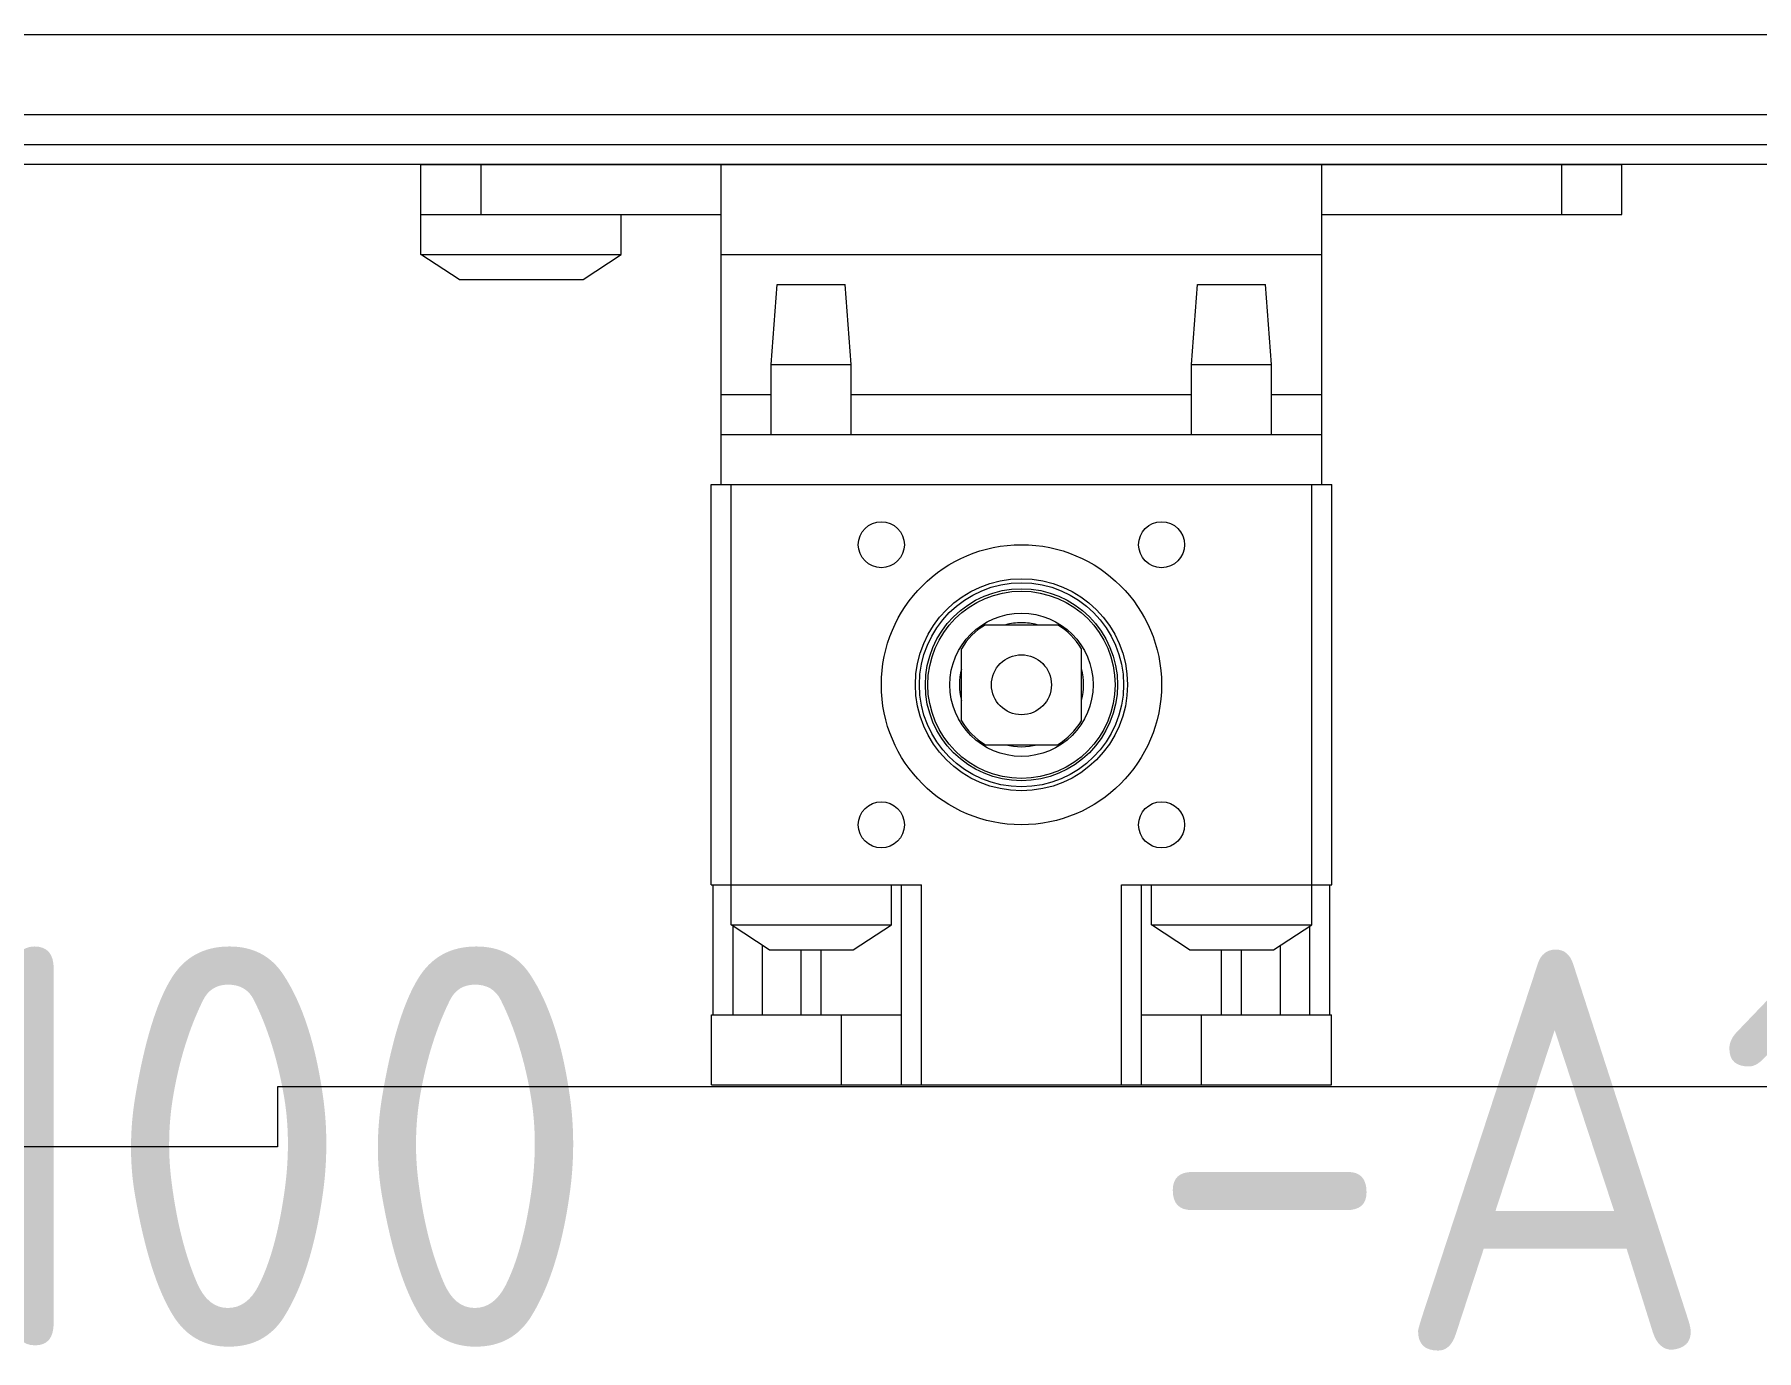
# Model space of a CAD drawing. Header units: millimetres. Extents: x 1359 to 3577, y 1336 to 3557.
# Drawn here: x 2544.9 to 2631, y 3341.4 to 3407.2 of the extents above; entities that cross this region are included whole.
import ezdxf
from ezdxf.enums import TextEntityAlignment as Align

# ---------------------------------------------------------------- set-up
doc = ezdxf.new("R2010")
doc.units = ezdxf.units.MM
doc.layers.add('000-PI-Oprema', color=30, linetype='Continuous', lineweight=5)
doc.layers.add('000-PI-ORMAR', color=2, linetype='Continuous')
doc.layers.add('002-PI-Kabelska kanalica', color=150, linetype='Continuous')
doc.styles.add('PI0', font='isocpeur.ttf', dxfattribs={"width": 0.9})

msp = doc.modelspace()

# ---------------------------------------------------------------- linework, layer by layer
at = {"layer": '000-PI-Oprema', "color": 0, "linetype": 'ByBlock', "lineweight": 0}
for p, q in [((2564.246, 3400.655), (2624.246, 3400.655)), ((2564.246, 3396.155), (2564.246, 3400.655)), ((2567.246, 3398.155), (2567.246, 3400.655)), ((2579.246, 3384.655), (2579.246, 3400.655)), ((2609.246, 3384.655), (2609.246, 3400.655)), ((2621.246, 3398.155), (2621.246, 3400.655)), ((2624.246, 3398.155), (2624.246, 3400.655)), ((2564.246, 3398.155), (2567.246, 3398.155)), ((2567.246, 3398.155), (2579.246, 3398.155)), ((2574.246, 3396.155), (2574.246, 3398.155)), ((2609.246, 3398.155), (2624.246, 3398.155)), ((2566.146, 3394.905), (2564.246, 3396.155)), ((2564.246, 3396.155), (2574.246, 3396.155)), ((2572.346, 3394.905), (2574.246, 3396.155)), ((2579.246, 3396.155), (2609.246, 3396.155)), ((2566.146, 3394.905), (2572.346, 3394.905)), ((2581.746, 3390.655), (2582.046, 3394.655)), ((2582.046, 3394.655), (2585.446, 3394.655)), ((2585.746, 3390.655), (2585.446, 3394.655)), ((2602.746, 3390.655), (2603.046, 3394.655)), ((2603.046, 3394.655), (2606.446, 3394.655)), ((2606.746, 3390.655), (2606.446, 3394.655)), ((2581.746, 3390.655), (2585.746, 3390.655)), ((2581.746, 3387.155), (2581.746, 3390.655)), ((2585.746, 3387.155), (2585.746, 3390.655)), ((2602.746, 3390.655), (2606.746, 3390.655)), ((2602.746, 3387.155), (2602.746, 3390.655)), ((2606.746, 3387.155), (2606.746, 3390.655)), ((2579.246, 3389.155), (2581.746, 3389.155)), ((2585.746, 3389.155), (2602.746, 3389.155)), ((2606.746, 3389.155), (2609.246, 3389.155)), ((2579.246, 3387.155), (2609.246, 3387.155)), ((2578.746, 3384.655), (2609.746, 3384.655)), ((2578.746, 3364.655), (2578.746, 3384.655)), ((2579.746, 3362.655), (2579.746, 3384.655)), ((2608.746, 3362.655), (2608.746, 3384.655)), ((2609.746, 3364.655), (2609.746, 3384.655)), ((2592.443, 3377.655), (2596.049, 3377.655)), ((2591.246, 3372.853), (2591.246, 3376.458)), ((2597.246, 3372.853), (2597.246, 3376.458)), ((2592.443, 3371.655), (2596.049, 3371.655)), ((2578.746, 3364.655), (2589.246, 3364.655)), ((2578.846, 3358.165), (2578.846, 3364.655)), ((2587.746, 3362.655), (2587.746, 3364.655)), ((2588.246, 3354.655), (2588.246, 3364.655)), ((2589.246, 3354.655), (2589.246, 3364.655)), ((2599.246, 3364.655), (2608.746, 3364.655)), ((2599.246, 3354.655), (2599.246, 3364.655)), ((2600.246, 3354.655), (2600.246, 3364.655)), ((2600.746, 3362.655), (2600.746, 3364.655)), ((2603.096, 3364.655), (2607.396, 3364.655)), ((2608.746, 3364.655), (2609.746, 3364.655)), ((2609.646, 3358.165), (2609.646, 3364.655)), ((2581.646, 3361.405), (2579.746, 3362.655)), ((2579.746, 3362.655), (2587.746, 3362.655)), ((2579.846, 3358.165), (2579.846, 3362.59)), ((2585.846, 3361.405), (2587.746, 3362.655)), ((2602.646, 3361.405), (2600.746, 3362.655)), ((2600.746, 3362.655), (2608.746, 3362.655)), ((2606.846, 3361.405), (2608.746, 3362.655)), ((2608.646, 3358.165), (2608.646, 3362.59)), ((2581.31, 3358.165), (2581.31, 3361.627)), ((2607.183, 3358.165), (2607.183, 3361.627)), ((2581.646, 3361.405), (2585.846, 3361.405)), ((2583.246, 3358.165), (2583.246, 3361.405)), ((2584.246, 3358.165), (2584.246, 3361.405)), ((2602.646, 3361.405), (2606.846, 3361.405)), ((2604.246, 3358.165), (2604.246, 3361.405)), ((2605.246, 3358.165), (2605.246, 3361.405)), ((2578.756, 3358.165), (2585.256, 3358.165)), ((2578.756, 3354.665), (2578.756, 3358.165)), ((2585.256, 3358.165), (2588.217, 3358.165)), ((2585.256, 3354.665), (2585.256, 3358.165)), ((2588.217, 3358.155), (2588.217, 3358.165)), ((2588.217, 3358.155), (2588.246, 3358.155)), ((2600.246, 3358.155), (2600.276, 3358.155)), ((2600.276, 3358.165), (2609.736, 3358.165)), ((2600.276, 3358.155), (2600.276, 3358.165)), ((2603.236, 3354.665), (2603.236, 3358.165)), ((2609.736, 3354.665), (2609.736, 3358.165)), ((2578.756, 3354.665), (2585.256, 3354.665)), ((2578.846, 3354.655), (2578.846, 3354.665)), ((2578.846, 3354.655), (2588.246, 3354.655)), ((2585.256, 3354.665), (2588.246, 3354.665)), ((2588.246, 3354.655), (2589.246, 3354.655)), ((2589.246, 3354.655), (2599.246, 3354.655)), ((2599.246, 3354.655), (2600.246, 3354.655)), ((2600.246, 3354.665), (2609.736, 3354.665)), ((2600.246, 3354.655), (2609.646, 3354.655)), ((2609.646, 3354.655), (2609.646, 3354.665))]:
    msp.add_line(p, q, dxfattribs=at)
for centre, radius in [((2587.246, 3381.655), 1.15), ((2601.246, 3381.655), 1.15), ((2594.246, 3374.655), 7), ((2594.246, 3374.655), 5.3), ((2594.246, 3374.655), 5.1), ((2594.246, 3374.655), 4.8), ((2594.246, 3374.655), 4.679), ((2594.246, 3374.655), 3.58), ((2594.246, 3374.655), 1.5), ((2587.246, 3367.655), 1.15), ((2601.246, 3367.655), 1.15)]:
    msp.add_circle(centre, radius, dxfattribs=at)
for radius, start, end in [(3.5, 121.00272, 148.99728), (3.1, 90, 104.6226), (3.1, 75.3774, 90), (3.5, 31.00272, 58.99728), (3.1, 165.37715, 194.62285), (3.1, 345.37741, 14.62259), (3.5, 211.00272, 238.99728), (3.5, 301.00272, 328.99728), (3.1, 255.37716, 284.62284)]:
    msp.add_arc((2594.246, 3374.655), radius, start, end, dxfattribs=at)
at = {"layer": '000-PI-ORMAR', "color": 0, "linetype": 'ByBlock', "lineweight": 0}
for p, q in [((2557.071, 3354.556), (2557.071, 3351.556)), ((3368.071, 3354.556), (2557.071, 3354.556)), ((2557.071, 3351.556), (2513.071, 3351.556))]:
    msp.add_line(p, q, dxfattribs=at)
at = {"layer": '002-PI-Kabelska kanalica', "color": 0, "linetype": 'ByBlock', "lineweight": 0}
for p, q in [((2478.821, 3407.155), (3446.321, 3407.155)), ((2478.821, 3403.155), (2965.221, 3403.155)), ((2478.821, 3401.655), (2962.846, 3401.655)), ((2962.846, 3400.655), (2466.571, 3400.655))]:
    msp.add_line(p, q, dxfattribs=at)

# ---------------------------------------------------------------- texts
at = {"layer": '002-PI-Kabelska kanalica', "color": 0, "linetype": 'ByBlock', "lineweight": 0, "style": 'PI0', "width": 0.9}
for s, p in [('-A100', (2542.073, 3351.556)), ('-A101', (2629.923, 3351.401))]:
    msp.add_text(s, height=20, dxfattribs=at).set_placement(p, align=Align.MIDDLE)

doc.saveas('drawing.dxf')
